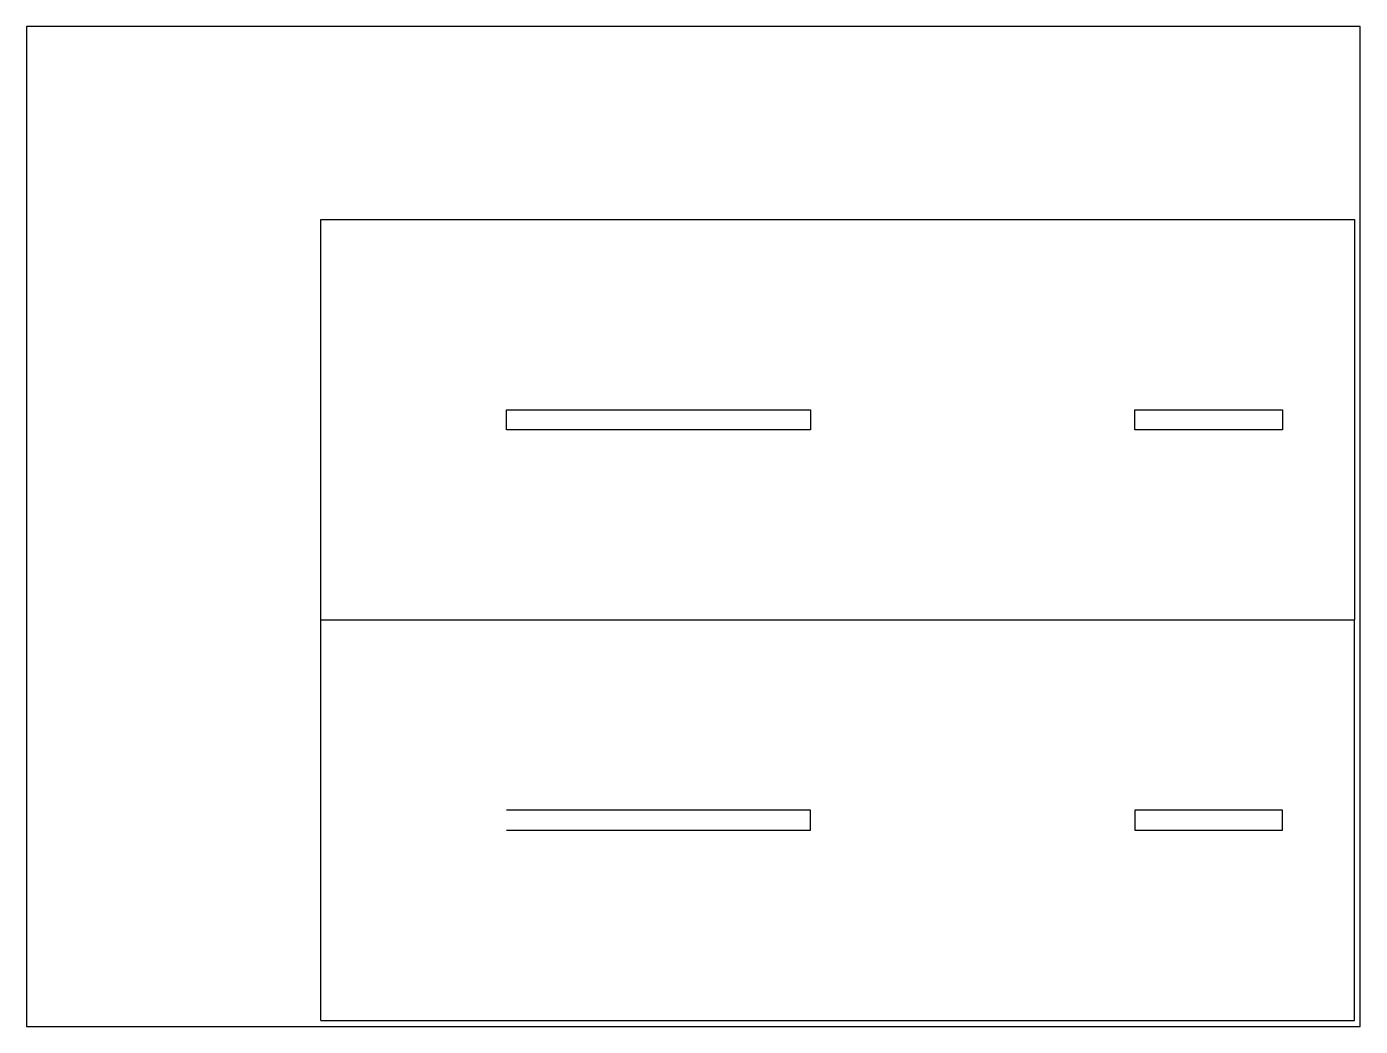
# Model space of a CAD drawing. Header units: millimetres. Extents: x 34322 to 35122, y -11110 to -10510.
import ezdxf

# ---------------------------------------------------------------- set-up
doc = ezdxf.new("R2010")
doc.units = ezdxf.units.MM
doc.header["$MEASUREMENT"] = 0
doc.layers.add('90X60', color=6, linetype='Continuous', true_color=0xff00ff)
doc.layers.add('CORTE', color=172, linetype='Continuous', true_color=0x0000bf)

msp = doc.modelspace()

# ---------------------------------------------------------------- linework, layer by layer
at = {"layer": '90X60'}
for p, q in [((35121.84, -10510.16), (34321.84, -10510.16)), ((34321.84, -10510.16), (34321.84, -11110.16)), ((35121.84, -11110.16), (35121.84, -10510.16)), ((34321.84, -11110.16), (35121.84, -11110.16))]:
    msp.add_line(p, q, dxfattribs=at)
at = {"layer": 'CORTE'}
for p, q in [((34498.35, -11106.56), (34498.35, -10625.95)), ((34498.35, -10625.95), (35118.3, -10625.95)), ((35118.3, -10625.95), (35118.3, -10866.26)), ((34609.58, -10740.09), (34791.97, -10740.09)), ((34609.58, -10752.12), (34609.58, -10740.09)), ((34791.97, -10740.09), (34791.97, -10752.12)), ((34986.59, -10740.09), (35075.19, -10740.09)), ((34986.59, -10752.12), (34986.59, -10740.09)), ((35075.19, -10740.09), (35075.19, -10752.12)), ((34791.97, -10752.12), (34609.58, -10752.12)), ((35075.19, -10752.12), (34986.59, -10752.12)), ((34498.35, -10866.26), (35118.3, -10866.26)), ((35118.3, -11106.56), (35118.3, -10866.26)), ((34791.97, -10980.4), (34609.58, -10980.4)), ((34791.97, -10992.42), (34791.97, -10980.4)), ((35075.19, -10980.4), (34986.59, -10980.4)), ((34986.59, -10980.4), (34986.59, -10992.42)), ((35075.19, -10992.42), (35075.19, -10980.4)), ((34609.58, -10992.42), (34791.97, -10992.42)), ((34986.59, -10992.42), (35075.19, -10992.42)), ((34498.35, -11106.56), (35118.3, -11106.56))]:
    msp.add_line(p, q, dxfattribs=at)

doc.saveas('drawing.dxf')
